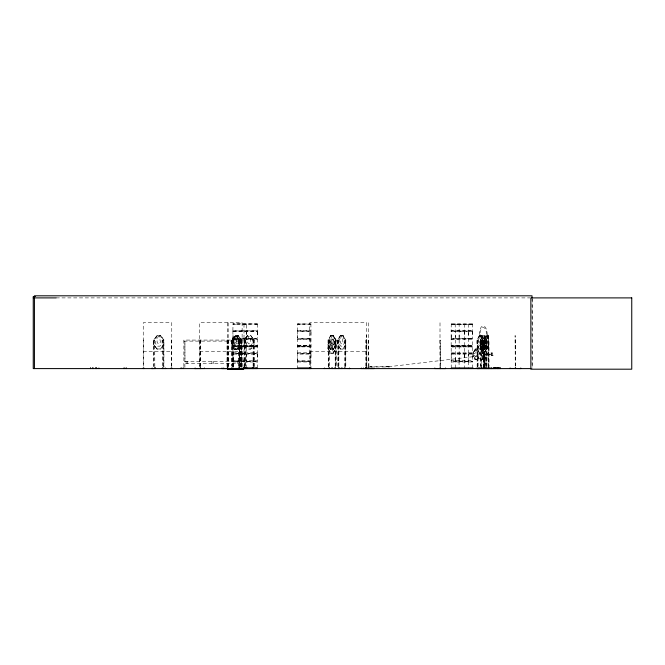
<?xml version="1.0" encoding="UTF-8"?>
<svg xmlns="http://www.w3.org/2000/svg" width="665" height="665" viewBox="0 0 665 665"><rect width="100%" height="100%" fill="white"/><g stroke="black" fill="none" stroke-linecap="round" stroke-linejoin="round"><path stroke-width="0.5" stroke-dasharray="3.33 2.49" d="M233.033 357.396L232.941 361.087L257.496 361.328L232.908 361.12M233.033 334.961L232.9 338.726M244.022 368.127L244.022 357.396M244.005 352.957L244.022 334.961M246.341 357.396L246.416 323.805M246.341 334.961L246.349 331.652M257.33 357.396L257.463 353.281L232.925 353.256L233.016 360.663L257.347 360.663L257.347 354.121L233.016 354.121M257.33 334.961L257.463 330.854L232.866 330.954L233.041 323.78M297.579 357.396L297.496 361.087L311.062 361.328L297.463 361.536L297.579 368.127M297.579 334.961L297.446 338.726L311.045 338.859M310.896 357.396L311.029 353.281L297.463 353.248L297.496 339.133L311.037 339M310.896 334.961L311.029 330.854L297.463 330.821L297.496 323.78L310.921 324.055M451.227 357.396L451.136 361.087L472.632 361.328L451.111 361.12M451.227 334.961L451.186 338.51M455.267 360.862L455.301 357.396M455.301 360.671L455.301 334.961M459.008 361.253L459.158 357.396M459.141 360.663L459.158 334.961M464.544 357.396L464.694 330.995M464.544 334.961L464.544 331.652M468.617 357.396L468.758 353.356M468.617 334.961L468.675 330.68M472.466 357.396L472.615 353.389M472.466 334.961L472.599 330.854L451.119 330.829L451.211 338.236L472.483 338.236L472.483 331.685L451.211 331.685M488.401 339.931L488.418 368.593M488.467 335.517L488.551 340.073L487.013 335.517L485.325 335.517L483.812 340.073L483.746 366.556M488.509 335.634L488.351 340.073L488.501 336.216M488.418 339.973L488.393 335.634M488.318 344.561L488.509 349.083L488.409 343.464M488.368 347.13L488.384 346.157M232.908 353.248L232.941 339.133L257.496 338.901L232.941 338.66M233.033 352.841L257.347 352.799L257.455 339.108M244.013 360.704L243.972 353.107M257.33 368.127L257.455 361.536M311.021 353.248L310.987 339.133M451.244 323.78L451.136 330.788M451.211 354.121L472.483 354.121L472.466 360.671L451.227 360.704L451.136 339.133L472.599 338.726L451.119 338.693L451.128 339.142M451.227 352.841L472.483 352.799L472.557 339.133M472.466 368.127L472.591 361.536M232.866 330.995L233.016 338.236L257.347 338.236L257.355 331.611M243.997 324.055L244.005 338.236M246.341 368.127L246.358 354.121M455.301 368.127L455.226 361.053M459.141 338.236L459.133 324.055M483.38 339.931L483.472 366.556M486.697 354.113C487.545 354.719 483.405 354.079 484.403 354.337M484.228 339.682L481.834 335.517L479.332 335.517M488.085 366.556L487.935 339.732L488.916 340.073L488.916 366.556L488.842 340.073M486.971 354.32L491.493 354.32L487.245 354.628M482.358 349.175L484.519 348.967M482.79 350.139L482.923 348.95M483.256 348.95L483.256 350.139L475.076 350.156L475.101 349.067L484.552 349.083L486.572 344.561L486.572 340.031L484.552 335.517L482.408 335.517M482.79 359.649L482.79 358.46M483.305 359.424L475.101 359.532L475.101 358.568L483.256 358.46C484.278 359.881 481.601 360.122 482.457 358.568M246.391 346.448L246.399 345.875M451.202 324.055L472.491 324.055M464.586 346.448L464.627 345.891M483.089 340.339L482.449 344.196L483.089 347.936L483.754 347.936L484.428 346.182M484.586 340.073L485.35 335.634L486.988 335.634M482.923 359.532L482.79 348.95M484.685 366.556L484.685 340.073L483.438 339.682M331.561 340.339L330.721 346.182L331.561 347.936L332.417 347.936L333.29 346.182L333.29 344.196L332.417 340.339L331.478 340.339M481.418 368.593L481.418 340.073L482.441 335.634L484.519 335.634M481.443 344.196L482.441 339.749M480.504 339.69L480.288 348.684L482.308 353.206L484.461 353.206L486.414 348.643M236.266 336.216L235.319 342.059L236.266 343.822L237.239 343.822L238.228 342.059M297.496 330.788L297.571 338.236L310.912 338.236L310.912 331.685L297.571 331.685M297.446 353.281L297.571 360.663L310.912 360.663L310.912 354.121L297.571 354.121M468.734 361.536L468.626 354.121M481.793 335.634L479.374 335.634L478.202 340.073L478.202 343.464L479.773 346.157L481.327 346.157L482.865 343.464L482.865 340.073L481.709 335.634M486.871 342.059L486.381 343.822L485.824 343.805L485.342 340.073L485.866 336.216L486.481 336.216M343.007 335.634L340.364 335.634L339.075 340.073L339.075 343.464L340.796 346.157L342.508 346.157L344.204 343.464L344.204 340.073L342.932 335.634M239.724 366.132L239.666 340.073L238.22 335.634L235.302 335.634L233.839 340.073L233.839 343.464L235.801 346.157M468.717 361.569L468.617 368.127M486.672 354.553L484.569 354.561L484.619 354.146M455.201 323.822L455.284 338.236M485.425 335.517L483.921 340.073L483.929 366.556M486.88 348.967L488.418 344.52L488.467 349.083M486.905 349.083L488.517 344.52M254.013 366.556L254.005 340.073L250.73 335.634L247.455 335.634L245.834 340.073L245.834 343.464L247.987 346.157M157.09 335.634L155.427 340.073L155.427 343.464L157.63 346.157L159.866 346.157L162.119 343.464L162.119 340.073L160.44 335.634L157.09 335.634L153.74 340.073L153.79 366.556M484.428 342.059L483.754 343.822L483.089 343.822L482.449 340.073L483.089 336.216L483.846 336.216M297.479 361.087L297.446 361.502M310.987 353.738L297.496 353.697M297.479 345.925L311.054 346.016L297.438 345.983M311.037 346.049L297.43 346.299L310.921 346.448M257.455 353.63L232.941 353.697M311.021 331.237L297.496 331.27M472.591 331.237L451.136 331.27M482.499 335.517L480.446 340.073L480.562 366.556M480.546 340.073L482.532 335.634M484.361 339.632L486.414 344.196L484.461 339.632L482.308 339.632L480.388 344.154M482.408 339.632L480.446 344.196M484.461 349.083L486.506 344.52M484.328 353.082L486.481 348.684M482.457 358.46L483.355 358.684M472.574 353.705L451.078 353.489M480.92 343.822L481.709 342.059L480.92 336.216M244.654 324.445L246.715 324.445M244.654 346.872L246.715 346.872M255.643 324.445L256.815 324.445M255.643 346.872L256.815 346.872M309.208 324.445L310.372 324.445M309.208 346.872L310.372 346.872M462.848 324.445L464.02 324.445M466.921 324.445L468.094 324.445M470.778 324.445L471.951 324.445M462.848 346.872L464.02 346.872M466.921 346.872L468.094 346.872M470.778 346.872L471.951 346.872M479.423 335.517L476.963 340.031L478.069 340.073L478.069 368.593M479.465 335.634L477.129 340.073L477.146 366.556M481.709 348.967L484.128 344.52M481.743 349.083L484.203 344.561L483.763 344.561L485.425 349.083M475.334 349.009L473.264 352.633L475.251 350.871L476.763 350.871L477.96 353.223L477.96 355.567L476.763 357.878L475.251 357.878L473.264 356.141L473.214 352.575L473.372 356.141L475.334 359.765M473.372 352.633L475.35 349.125M477.229 359.649L479.216 356.141L479.265 352.575M477.246 359.765L479.315 356.141L479.374 352.575L477.229 349.125M328.053 348.684L328.053 340.031L330.754 335.517M330.796 335.634L328.219 340.073L328.244 366.556M333.323 353.206L330.588 353.206L327.978 348.684L327.978 344.154L330.671 339.632L333.323 339.632M340.397 349.083L337.712 344.561L337.712 340.031L340.397 335.517M340.438 335.634L337.795 340.073L337.787 344.561L340.438 348.967L343.007 348.967M333.323 349.083L335.933 344.52M333.207 353.082L335.85 348.643L335.775 344.196L333.207 339.749M333.248 353.206L335.775 348.643M342.974 349.083L345.576 344.52M340.322 335.517L343.049 335.517L345.659 340.031L345.659 344.561L343.049 349.083L340.322 349.083M484.303 354.113L483.014 354.279L484.278 354.553M234.263 349.674L231.545 345.152L231.545 340.63L234.188 336.108L236.948 336.108L239.583 340.63L239.508 345.152M231.636 340.671L234.263 336.108M231.711 340.671L234.304 336.224M236.823 349.557L239.5 345.11M233.656 324.445L235.726 324.445M233.656 346.872L236.383 346.748L238.128 344.063L238.228 340.073L237.239 336.216M298.203 324.445L300.281 324.445M298.203 346.872L300.281 346.872M451.851 324.445L453.921 324.445M455.924 324.445L457.994 324.445M459.781 324.445L461.851 324.445M451.851 346.872L453.921 346.872M455.924 346.872L457.994 346.872M459.781 346.872L461.851 346.872M238.269 349.083L241.304 344.561L238.336 349.083L235.252 349.083L232.285 344.561L232.285 340.031L235.252 335.517L238.336 335.517L241.304 340.031L241.395 367.579M232.384 340.073L235.319 335.517M235.368 335.634L232.451 340.073L232.476 366.556M237.746 346.157L239.666 343.464M254.146 366.556L254.113 340.031L250.78 335.517L247.405 335.517L244.072 340.031L244.072 344.561L247.405 349.083L250.821 349.083L254.155 344.561L250.73 348.967L247.455 348.967M247.447 335.517L244.113 340.031L245.277 340.073L245.277 366.556M247.496 335.634L244.221 340.073L244.246 366.556M157.065 349.083L153.657 344.561L153.623 340.031L157.065 335.517M163.823 344.52L160.44 348.967L157.09 348.967L153.623 344.561L157.031 349.083L160.523 349.083L163.79 344.52M257.322 346.149L232.983 345.875L233.008 346.482M451.244 346.207L472.624 345.983L451.202 345.875L451.202 346.482M472.541 324.013L451.128 323.988M250.173 346.157L252.368 343.464L252.368 340.073L250.73 335.634M233.041 346.207L257.422 346.149L233.008 346.216M257.422 324.038L257.455 330.821M310.887 323.78L310.987 330.746M472.458 323.78L472.591 330.821M344.886 340.048L344.852 366.556M257.322 324.454L233.041 324.454M257.322 346.856L233.058 346.872M310.887 324.454L297.596 324.454M310.887 346.881L297.612 346.872M472.458 324.454L451.244 324.454M472.458 346.881L451.252 346.872M482.457 349.067L482.391 350.073M485.874 340.031L486.805 340.073L486.805 366.556M451.111 346.232L472.483 346.149M468.667 346.473L468.667 345.875M477.719 340.064L477.794 366.556M473.522 353.78L476.132 352.641L476.913 354.952L476.132 356.149L475.251 356.149L473.522 354.952L473.63 353.78M233.24 340.064L233.282 366.556M464.594 324.046L464.694 330.921M468.667 324.046L468.642 330.605M253.116 339.724L254.155 340.031M368.269 366.964L387.861 366.523L389.499 366.964L389.499 368.593M385.775 366.964L387.861 366.523M491.219 354.021L491.152 354.62A1.338 1.197 -90 0 0 493.131 355.268A1.338 1.197 -90 0 0 492.59 353.032A1.338 1.197 -90 0 0 491.127 354.669L491.294 354.62M388.684 366.739L490.063 354.669A1.338 1.197 -90 0 0 492.067 355.268A1.338 1.197 -90 0 0 491.526 353.032A1.338 1.197 -90 0 0 490.063 354.669M56.101 297.895L529.814 297.895M257.405 323.805L232.875 323.872L257.355 324.021M297.554 324.021L310.921 324.021M233.016 330.372L257.347 330.372M297.571 330.372L310.912 330.372M451.211 330.372L472.483 330.372M232.941 331.27L257.438 331.228M233.016 331.685L257.347 331.685M157.031 335.517L160.523 335.517L163.931 340.031L163.906 367.579M330.671 335.517L333.406 335.517L336.016 340.031L335.916 366.556M333.365 335.634L330.713 335.634L329.424 340.073L329.424 343.464L331.153 346.157L332.866 346.157L334.562 343.464L334.562 340.073L333.281 335.634L335.85 340.073L335.858 348.684M159.367 336.216L158.22 336.216L157.081 340.073L157.081 342.059L158.22 343.822L159.334 343.822L160.423 342.059L159.334 336.216M237.297 336.216L234.23 336.224L232.941 340.671L232.941 344.063L234.654 346.748M332.492 336.216L331.561 336.216L330.721 340.073L330.721 342.059L331.561 343.822L332.417 343.822L333.29 342.059L332.417 336.216M342.143 336.216L341.203 336.216L340.372 340.073L340.372 342.059L341.203 343.822L342.059 343.822L342.932 342.059L342.059 336.216M481.003 336.216L480.138 336.216L479.382 342.059L480.138 343.822L481.028 343.855M236.05 336.806L235.111 336.806L234.221 340.671L234.221 342.658L235.111 344.412L235.975 344.412L236.815 342.658L235.975 336.806M233.033 339.557L257.347 339.557M297.579 339.557L310.912 339.557M451.227 339.557L472.483 339.557M485.824 339.682L485.949 366.556M245.069 340.031L245.144 366.556M253.166 340.031L253.249 368.593M143.241 340.073L143.723 340.073L143.723 366.54M153.623 340.031L154.829 340.073M163.931 340.031L162.867 340.073L162.867 366.556M171.761 340.073L171.279 340.073L171.279 366.54M242.126 340.073L183.864 340.073L183.864 366.556M309.715 340.073L310.688 340.073L310.688 366.54M328.053 340.031L329.208 340.073L329.208 368.593M337.712 340.031L338.859 340.073L338.859 368.593M344.736 340.073L345.808 340.073L345.808 366.556M368.551 340.073L368.925 366.54M439.997 340.073L440.371 366.54L440.371 340.073M481.418 340.073L480.388 340.031L480.388 348.684M515.126 340.073L515.616 340.073L515.616 368.593M482.99 340.339L483.754 340.339L484.428 344.196M231.545 340.63L232.692 340.671M239.724 340.671L238.793 340.646M183.864 341.112L240.905 341.112M335.858 344.154L333.248 339.632M328.144 344.196L330.713 339.749L329.424 344.196L329.424 347.587L331.153 350.28L332.866 350.28L334.562 347.587L334.562 344.196L333.281 339.749M244.221 344.52L247.447 349.083M335.85 344.52L333.406 349.083L330.671 349.083M479.423 349.083L476.963 344.561L479.465 348.967L481.793 348.967M480.388 344.561L482.532 348.967M231.545 345.152L234.304 349.557M239.417 345.11L236.865 349.674L234.188 349.674M232.933 346.423L257.355 346.448M451.186 346.448L472.491 346.448M238.286 348.967L235.302 348.967L232.285 344.561L235.319 349.083M330.713 348.967L333.365 348.967M475.226 349.009L477.354 349.009M485.35 348.967L486.988 348.967M366.473 349.083L366.349 335.517L366.473 366.556M485.325 349.083L487.013 349.083M515.242 349.083L515.126 335.517L515.242 366.556M234.23 349.557L236.906 349.557M482.358 349.915L483.355 349.915M143.241 351.261L171.761 351.261M199.666 351.261L242.126 351.261M309.715 351.261L366.756 351.261M297.571 352.799L310.912 352.799M491.219 352.99L492.283 352.99M330.63 353.082L333.281 353.082M482.341 353.082L484.428 353.082M451.119 353.256L472.624 353.348M485.932 353.506L487.379 353.506L487.379 355.143L485.932 355.143M484.045 353.738L484.835 353.738L484.835 354.927M483.646 355.226L485.234 355.226M491.219 355.659L492.283 355.659M482.358 359.424L483.355 359.424M475.251 359.649L477.337 359.649M477.354 359.765L475.226 359.765L473.264 356.141M184.903 367.554L184.903 341.112L184.986 361.261L240.389 361.261M233.033 368.127L233.016 361.984L257.347 361.984M297.571 361.984L310.912 361.951L310.896 368.127M451.227 368.127L451.211 361.984L472.483 361.984M370.33 366.964L389.499 366.964M238.685 340.663L238.76 366.132M240.348 339.724L240.381 366.556M335.16 339.724L336.166 340.073L336.166 366.556M370.355 366.523L372.001 366.964M483.305 349.175L483.256 359.532M160.489 335.517L163.898 340.031M238.269 335.517L241.204 340.073L241.137 344.52M342.974 335.517L345.576 340.073L345.559 366.556M333.323 335.517L335.933 340.073M330.796 348.967L328.053 344.561L330.754 349.083M328.061 348.643L330.671 353.206M477.246 349.009L479.315 352.633M481.743 335.517L484.128 340.073L484.112 366.556M481.443 343.464L482.773 346.157L484.103 346.157L485.408 343.464L485.408 340.073L484.428 335.634M481.443 347.587L482.773 350.28L484.103 350.28L485.408 347.587L485.408 344.196L484.428 339.749M472.591 338.726L472.466 338.236M472.466 352.799L472.591 353.248M468.734 353.29L468.626 331.685M459.016 361.428L459.158 368.127M451.111 361.536L451.227 361.984M310.896 338.236L311.037 338.793M310.987 361.087L310.896 360.704M257.438 353.215L257.33 352.799M232.966 361.635L233.033 361.984M484.461 335.517L486.506 340.073L486.497 366.556M480.446 344.52L482.499 349.083M480.354 348.643L482.408 353.206M257.455 361.153L257.33 360.704M484.586 343.464L485.6 346.157L486.622 346.157L487.653 343.464L486.88 335.634M486.905 335.517L488.418 340.073L488.542 368.593M483.921 344.52L485.45 348.967M238.128 340.671L236.823 336.224L239.5 340.671L239.475 366.132M483.754 336.216L484.428 340.073M486.381 336.216L486.871 340.073M488.393 335.517L488.434 340.073M488.334 343.464L488.351 349.083M532.432 298.918L532.432 368.593M532.025 297.895L532.025 368.593M487.113 353.506L487.113 355.143M486.256 340.073L486.256 366.556M486.198 353.506L486.198 355.143M485.159 366.54L485.234 354.927L483.646 354.927L483.729 366.54M484.985 355.226L485.034 366.54M484.802 355.226L484.802 366.54M484.552 355.226L484.502 366.54M484.353 340.073L484.394 366.556M484.278 339.699L484.261 366.556M482.59 350.139L482.59 358.46M481.111 340.073L481.111 366.556M480.92 339.699L480.87 366.556M477.428 340.073L477.428 366.556M477.046 340.031L476.963 344.561M475.433 349.067L475.433 350.031M475.433 358.568L475.433 359.532M464.561 354.121L464.544 368.127M440.006 322.749L439.997 366.54M368.56 322.749L368.551 366.54M366.839 368.593L366.839 340.073L365.792 340.073L365.792 366.54M366.756 366.54L366.756 322.749L309.715 322.749L309.715 366.54M345.102 340.073L345.102 366.556M338.601 340.073L338.601 366.556M338.153 340.073L338.153 366.556M337.878 340.073L337.903 366.556M335.459 340.073L335.459 366.556M335.118 339.724L335.21 366.556M328.951 340.073L328.951 366.556M328.502 340.073L328.502 366.556M253.166 339.724L253.116 366.556M244.379 340.073L244.379 366.556M242.126 366.54L242.126 322.749L199.666 322.749L199.666 366.54M241.869 340.073L241.869 367.554M241.761 340.073L241.761 367.554M241.511 340.073L241.511 367.554M241.237 340.031L241.187 367.579M240.905 340.073L240.905 366.556M240.589 340.073L240.589 366.556M239.857 367.554L239.857 341.112L238.893 363.63L184.986 363.63L184.986 361.261M239.009 340.671L239.009 368.169M237.771 361.261L237.771 363.63M233.482 340.073L233.482 368.593M232.684 340.073L232.684 366.556M231.977 340.671L231.977 366.132M231.628 340.63L231.728 366.132M228.511 340.073L228.511 366.54M228.186 322.749L228.186 366.54M228.029 340.073L228.029 366.54M227.704 340.073L227.613 366.54M227.363 322.749L227.363 366.54M227.255 340.073L227.255 366.54M227.006 340.073L227.006 366.54M213.44 361.261L213.44 363.63M211.944 361.261L211.944 363.63M200.464 340.073L200.464 366.54M200.14 340.073L200.14 366.54M199.99 340.073L199.99 366.54M187.239 361.261L187.239 363.63M186.109 361.261L186.109 363.63M171.761 366.54L171.761 322.749L143.241 322.749L143.241 366.54M163.79 340.073L163.79 367.579M162.983 339.699L162.983 368.593M154.829 366.556L154.696 339.724M153.906 340.073L153.906 366.556M488.393 342.059L488.376 343.822L488.351 342.059M481.801 342.675L482.873 346.099L481.759 349.624L482.283 349.599L483.206 346.731L484.577 349.674L483.563 346.074L484.619 342.683L484.112 342.708L483.239 345.401L482.349 342.708L481.801 342.675M329.956 342.675L331.336 346.099C328.36 350.039 330.821 351.428 331.769 346.731C332.658 351.436 335.235 350.048 332.234 346.074C335.06 342.359 332.724 340.904 331.81 345.401L330.663 342.708L329.956 342.675M248.56 336.216L247.447 342.059L248.56 343.822L249.649 343.822L250.713 342.059L250.713 340.073L249.649 336.216L248.56 336.216M487.886 334.902L486.921 336.989L485.957 334.902L486.622 334.902A7.498 3.35 -90 0 0 483.28 327.404A7.498 3.35 -90 0 0 479.931 334.902L480.596 334.902L479.565 336.989L478.542 334.902L479.207 334.902A8.986 4.007 -90 0 1 483.214 325.916A8.986 4.007 -90 0 1 487.221 334.902L487.886 334.902M233.041 345.692L257.33 345.7L233.058 345.7M297.596 345.692L310.896 345.7L297.612 345.7M451.244 345.692L472.466 345.7L451.252 345.7"/><path stroke-width="1" d="M363.389 368.568L363.398 368.003M445.533 368.003L445.542 368.593L434.835 368.568L434.844 368.003M483.314 368.568L483.322 368.003M221.836 368.593L228.178 368.568L228.17 369.191M221.969 368.501L221.994 368.003M479.199 368.501L479.241 368.003M194.828 368.593L204.346 368.518L204.421 368.003M476.19 368.501L476.248 368.003M484.752 368.518L484.735 367.853M479.357 368.186L479.39 368.593M472.857 368.518L494.087 368.568L494.078 368.003M331.818 368.518L331.877 368.053M228.103 369.092L228.153 368.593M235.26 369.117L235.352 368.593L235.368 369.191M151.587 368.593L155.186 368.518M154.812 368.518L154.82 367.853M477.179 368.518L491.743 368.535M481.551 368.535L481.477 367.853M481.975 368.186L482.042 368.593M488.792 368.518L488.858 367.853L488.958 368.593M473.123 368.518L473.172 368.053L473.222 368.593M324.254 368.518L331.877 368.443M334.187 368.518L334.246 368.053L334.296 368.593M341.486 368.518L332.591 368.518M35.328 296.557L33.25 296.557L33.25 368.593L530.986 368.593M33.25 297.895L56.059 297.895M231.644 368.152L232.135 368.152M242.999 368.127L257.33 368.127M297.579 368.127L310.896 368.127M451.227 368.127L472.466 368.127M491.676 368.186L477.271 368.593M243.033 368.302L257.355 368.302M297.554 368.319L310.921 368.302M451.202 368.319L472.491 368.319M234.828 368.443L238.926 368.443M242.692 368.568L257.347 368.551M297.571 368.551L310.912 368.551M342.118 368.593L342.118 368.003L342.176 368.443L349.848 368.568M451.211 368.551L472.483 368.551M510.08 368.443L520.778 368.568L520.778 368.003M235.319 369.042L227.738 369.191L243.722 369.191L236.191 369.117M367.047 368.518L366.972 368.053M166.059 368.518L162.509 368.518M256.249 368.518L256.183 368.053L256.108 368.593M339.873 368.518L339.815 368.053L339.765 368.593M488.384 368.501L488.542 367.853M489.498 368.152L489.556 368.535M479.931 368.152L479.955 368.485M491.169 368.501L491.119 368.003M493.771 368.518L493.754 368.003M493.571 368.501L493.53 368.003M483.389 368.518L483.397 367.853M532.025 297.895L532.025 295.809L34.422 295.809L34.422 368.593M515.616 367.853L515.616 368.593M515.242 367.853L515.242 368.593M510.08 368.003L510.08 368.593M500.329 368.003L500.329 368.593M499.889 368.003L499.889 368.593M499.415 368.593L499.415 368.003L499.299 368.593M498.916 368.003L498.916 368.593M498.667 368.003L498.667 368.593M498.484 368.003L498.484 368.593M498.193 368.003L498.193 368.593M498.077 368.003L498.077 368.593M497.902 368.003L497.902 368.593M497.852 368.003L497.852 368.593M497.694 368.003L497.595 368.593M497.437 368.003L497.437 368.593M497.221 368.003L497.221 368.593M497.021 368.003L497.021 368.593M496.647 368.003L496.647 368.593M496.472 368.003L496.472 368.593M495.708 368.003L495.708 368.593M495.608 368.003L495.583 368.593M495.383 368.003L495.467 368.593M495.109 368.003L495.109 368.593M494.993 368.003L494.993 368.593M494.885 368.003L494.885 368.593M494.768 368.003L494.685 368.593M494.469 368.003L494.428 368.593M493.006 368.003L493.006 368.593M491.61 368.152L491.61 368.593M488.368 367.853L488.318 368.593M488.035 367.853L488.035 368.593M486.838 368.152L486.838 368.593M486.19 367.853L486.19 368.593M485.882 367.853L485.882 368.593M485.059 368.003L485.059 368.593M484.403 367.853L484.403 368.593M483.912 368.003L483.912 368.593M483.671 367.853L483.671 368.593M482.308 368.003L482.308 368.593M481.177 367.853L481.202 368.593M480.338 368.003L480.338 368.593M478.143 367.853L478.143 368.593M477.861 367.853L477.861 368.593M440.014 367.853L439.997 368.593M374.087 368.003L374.096 368.593L361.311 368.568L361.311 368.003M372.001 368.003L372.001 368.593M368.892 367.703L368.925 368.593M368.568 367.853L368.551 368.593M366.806 367.703L366.839 368.593M366.473 367.853L366.473 368.593M365.767 367.703L365.767 368.593M365.684 367.853L365.675 368.593M349.416 368.003L349.416 368.593M345.027 367.853L345.027 368.593M344.769 367.853L344.769 368.593M341.594 368.003L341.594 368.593M338.942 367.853L338.942 368.593M338.685 367.853L338.685 368.593M335.376 367.853L335.376 368.593M335.127 367.853L335.127 368.593M332.483 368.003L332.483 368.593M331.926 368.003L331.926 368.593M329.283 367.853L329.283 368.593M329.034 367.853L329.034 368.593M324.653 368.003L324.653 368.593M310.796 367.853L310.796 368.593M309.641 368.003L309.641 368.593M309.574 368.003L309.574 368.593M253.141 367.853L253.141 368.593M253.008 367.853L253.008 368.593M252.259 368.003L252.259 368.593M247.131 368.003L247.131 368.593M246.133 368.003L246.133 368.593M245.385 367.853L245.385 368.593M245.252 367.853L245.252 368.593M244.346 368.003L244.346 368.593M243.324 367.703L243.282 369.191M239.807 369.191L239.807 368.152L238.677 368.152L238.677 369.191M239.724 368.152L239.683 369.191M239.358 368.152L239.358 369.191M239.167 368.152L239.134 369.191M239.009 368.152L239.009 369.191M238.926 368.152L238.926 369.191M236.083 368.593L236.083 369.191M232.775 368.443L232.775 369.191M232.526 368.443L232.526 369.191M231.894 368.152L231.977 369.191M231.728 368.152L231.644 369.191M227.979 367.853L227.979 368.593M227.654 367.853L227.646 368.593M227.289 367.853L227.289 368.593M223.756 368.003L223.756 368.593M200.522 367.853L200.522 368.593M200.198 367.853L200.198 368.593M195.128 368.003L195.128 368.593M183.232 367.703L183.232 368.593M181.154 367.703L181.154 368.593M171.836 368.003L171.803 368.593M171.221 367.853L171.221 368.593M165.543 368.003L165.543 368.593M162.875 367.853L162.767 368.593M162.368 368.003L162.368 368.593M155.327 368.003L155.327 368.593M154.928 367.853L154.928 368.593M152.152 368.003L152.152 368.593M143.781 367.853L143.781 368.593M126.192 367.703L126.192 368.593M124.114 367.703L124.114 368.593M98.885 368.003L98.885 368.593M96.666 368.003L96.666 368.593M96.101 368.003L96.101 368.593M96.059 368.003L96.059 368.593M95.494 368.003L95.494 368.593M93.233 368.003L93.233 368.593M92.626 367.703L92.626 368.593M90.548 367.703L90.548 368.593M631.75 297.895L530.853 297.895L530.853 369.191L631.75 369.191L631.75 297.895M500.113 368.593L500.113 368.003L500.08 368.593M440.38 368.593L440.38 367.853L440.371 368.593M143.208 368.593L143.208 368.003L143.166 368.593"/></g></svg>
